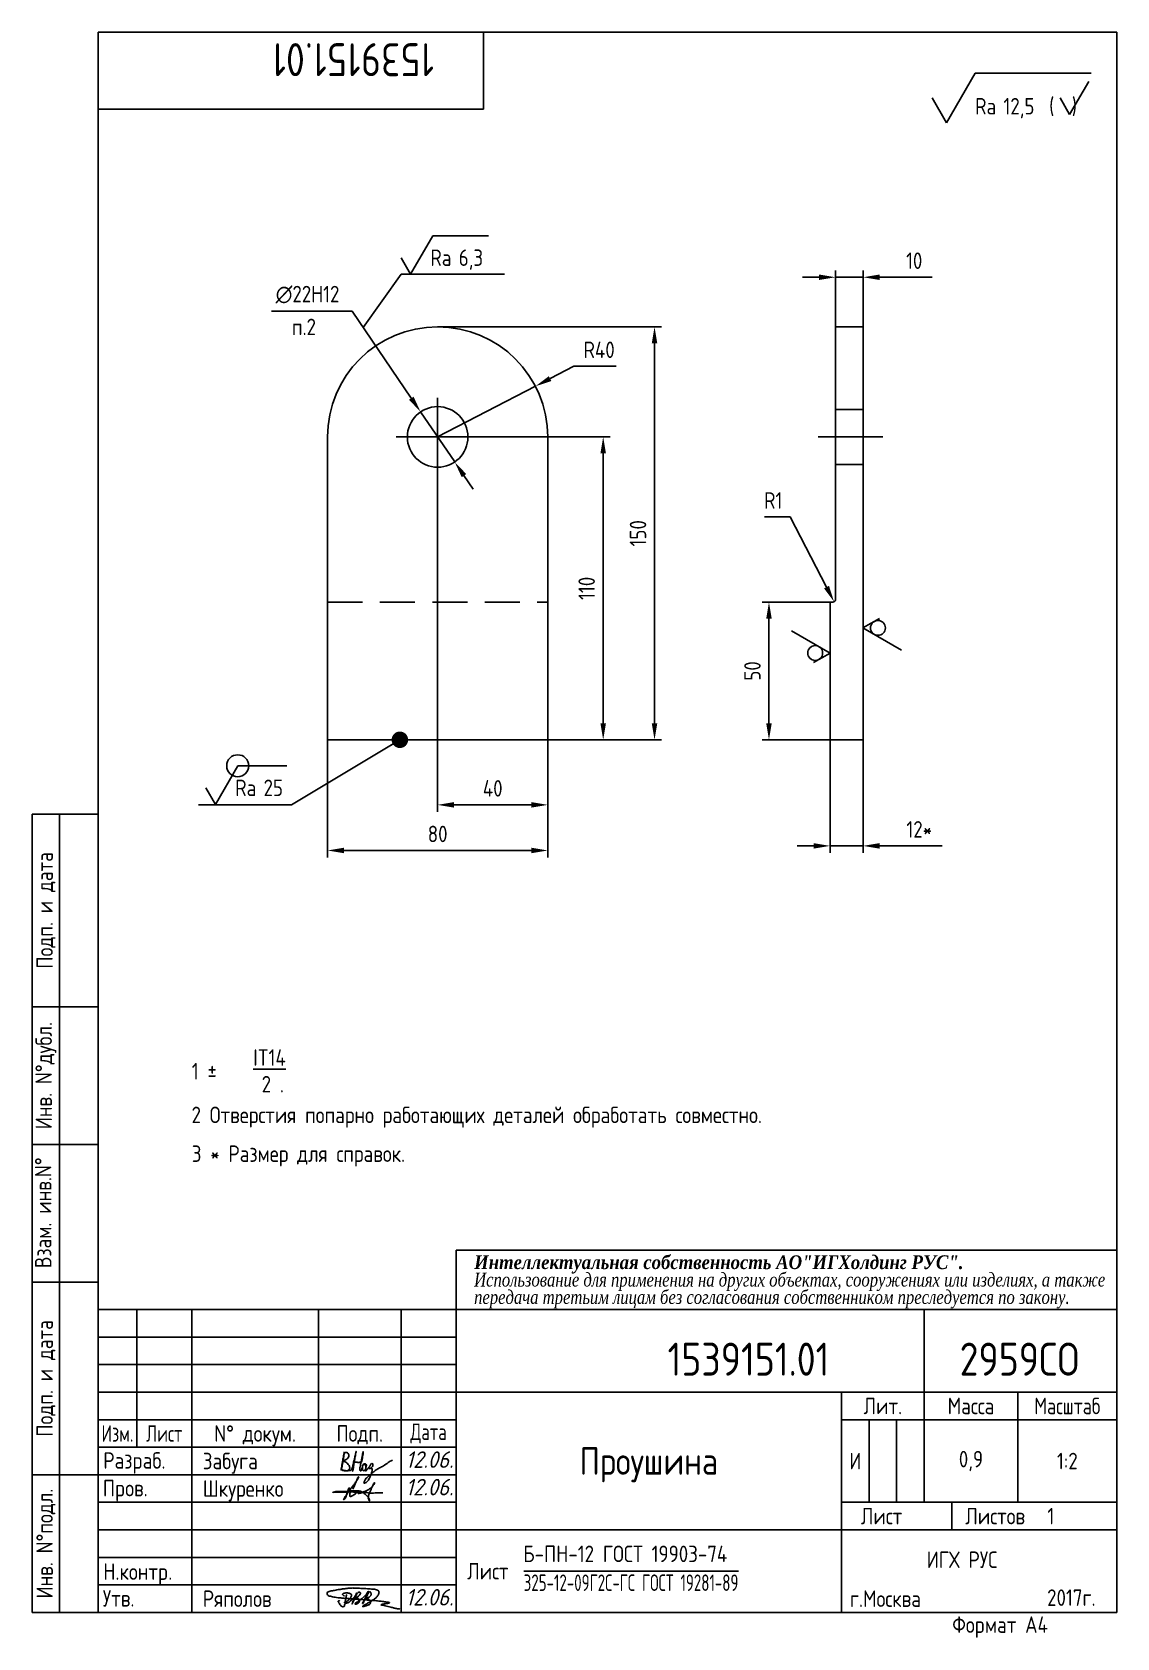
# Paper-space layout 'A4_protect' of a CAD drawing. Header units: millimetres. Extents: x 8 to 205, y 0 to 292.
# The model-space entities are those that its viewports show. They can reach past a viewport. Long polylines and large blocks are cut down to what shows.
import ezdxf
from ezdxf.enums import TextEntityAlignment as Align

# ---------------------------------------------------------------- set-up
doc = ezdxf.new("R2010")
doc.units = ezdxf.units.MM
doc.header["$LTSCALE"] = 0.5
doc.linetypes.add('CENTER', pattern=[50.8, 31.75, -6.35, 6.35, -6.35])
doc.linetypes.add('HIDDEN', pattern=[9.525, 6.35, -3.175])
for name, color, linetype in [('Bord', 1, 'Continuous'), ('Cen', 5, 'CENTER'), ('Cont', 6, 'Continuous'), ('Dim', 7, 'Continuous'), ('Hide', 2, 'HIDDEN'), ('Text', 3, 'Continuous'), ('Textb', 6, 'Continuous'), ('Vporti', 7, 'Continuous')]:
    doc.layers.add(name, color=color, linetype=linetype)
doc.layers.get('Vporti').off()
doc.styles.add('eskduhp', font='eskduhp.shx', dxfattribs={"oblique": 15})
doc.styles.add('Style1', font='romans.shx', dxfattribs={"width": 0.8})
doc.styles.add('Text1', font='', dxfattribs={"width": 0.8})
doc.styles.add('Text2', font='', dxfattribs={"width": 0.9})
doc.styles.get('Text1').set_extended_font_data('Times New Roman Cyr', italic=True, bold=True)
doc.styles.get('Text2').set_extended_font_data('Times New Roman Cyr', italic=True)
doc.dimstyles.new('Anqular_16', dxfattribs={"dimscale": 16, "dimtxt": 3, "dimasz": 3, "dimexe": 1.25, "dimexo": 0, "dimgap": 1.5, "dimtad": 2, "dimtoh": 1, "dimtxsty": 'Style1', "dimcen": 2.5, "dimclrt": 3, "dimadec": 0, "dimazin": 0, "dimtfac": 1, "dimtmove": 1, "dimatfit": 3, "dimfxl": 1, "dimarcsym": 0})
doc.dimstyles.new('Lin', dxfattribs={"dimtxt": 3, "dimasz": 3, "dimexe": 1.25, "dimexo": 0, "dimgap": 1, "dimtad": 1, "dimtoh": 1, "dimtxsty": 'Style1', "dimcen": 2.5, "dimclrt": 3, "dimadec": 0, "dimazin": 0, "dimtfac": 1, "dimtmove": 0, "dimatfit": 3, "dimldrblk": 'NONE', "dimfxl": 1, "dimarcsym": 0})
doc.dimstyles.new('Lin2', dxfattribs={"dimscale": 2, "dimtxt": 3, "dimasz": 3, "dimexe": 1.25, "dimexo": 0, "dimgap": 1.5, "dimtad": 1, "dimtxsty": 'Style1', "dimcen": 2.5, "dimclrt": 3, "dimadec": 0, "dimazin": 0, "dimtfac": 1, "dimtmove": 0, "dimatfit": 3, "dimldrblk": 'DOT', "dimfxl": 1, "dimarcsym": 0})
doc.dimstyles.new('Rad2_5', dxfattribs={"dimscale": 2.5, "dimtxt": 3, "dimasz": 3, "dimexe": 1.25, "dimexo": 0, "dimgap": 1.5, "dimtad": 1, "dimtoh": 1, "dimtxsty": 'Style1', "dimcen": 2.5, "dimclrt": 3, "dimadec": 0, "dimazin": 0, "dimtfac": 1, "dimtmove": 0, "dimatfit": 3, "dimfxl": 1, "dimarcsym": 0})

# ---------------------------------------------------------------- blocks, each defined once
blk = doc.blocks.new('A4')
at = {"layer": 'Bord'}
for p, q in [((20, 55), (85, 55)), ((20, 50), (85, 50)), ((20, 45), (85, 45)), ((160, 40), (160, 25)), ((165, 40), (165, 25)), ((20, 30), (85, 30)), ((20, 25), (85, 25)), ((20, 20), (85, 20)), ((20, 15), (85, 15)), ((20, 10), (85, 10))]:
    blk.add_line(p, q, dxfattribs=at)
at = {"layer": 'Cont'}
for p, q in [((205, 292), (20, 292)), ((20, 292), (20, 5)), ((90, 278), (90, 292)), ((205, 292), (205, 5)), ((20, 278), (90, 278)), ((8, 5), (8, 150)), ((8, 150), (20, 150)), ((13, 5), (13, 150)), ((8, 115), (20, 115)), ((20, 90), (8, 90)), ((20, 65), (8, 65)), ((205, 60), (20, 60)), ((20, 60), (205, 60)), ((27, 60), (27, 35)), ((37, 60), (37, 5)), ((60, 5), (60, 60)), ((75, 60), (75, 5)), ((85, 5), (85, 60)), ((170, 60), (170, 25)), ((85, 45), (205, 45)), ((155, 5), (155, 45)), ((187, 25), (187, 45)), ((20, 40), (85, 40)), ((205, 40), (155, 40)), ((85, 35), (20, 35)), ((20, 30), (8, 30)), ((155, 25), (205, 25)), ((175, 25), (175, 20)), ((205, 20), (85, 20)), ((20, 5), (8, 5)), ((205, 5), (20, 5))]:
    blk.add_line(p, q, dxfattribs=at)
at = {"layer": 'Text', "style": 'Style1', "width": 0.8}
for s, p in [('Подп. и дата', (10.5, 132.5)), ('Инв. N%%dдубл.', (10.5, 102.5)), ('Взам. инв.N%%d ', (10, 78.38)), ('Подп. и дата', (10.5, 47.5)), ('Инв. N%%dподл.', (10.5, 17.5))]:
    blk.add_text(s, height=3, rotation=90, dxfattribs=at).set_placement(p, align=Align.MIDDLE)
at = {"layer": 'Text', "style": 'Style1'}
for s, width, p in [('Лит.', 0.8, (162.5, 42.5)), ('Масса', 0.8, (178.5, 42.5)), ('Масштаб', 0.75, (196, 42.5)), ('Изм.', 0.7, (23.5, 37.5)), ('Лист', 0.7, (32, 37.5)), ('N%%d докум.', 0.8, (48.5, 37.5)), ('Подп.', 0.8, (67.5, 37.5)), ('Лист', 0.8, (162.27, 22.5)), ('Листов', 0.8, (182.9, 22.5))]:
    blk.add_text(s, height=3, dxfattribs=dict(at, width=width)).set_placement(p, align=Align.MIDDLE_CENTER)
at = {"layer": 'Text', "style": 'Style1', "width": 0.7}
blk.add_text('Дата', height=3, dxfattribs=at).set_placement((80, 37.5), align=Align.MIDDLE)
at = {"layer": 'Text', "style": 'Style1', "width": 0.8}
for s, p in [('Разpаб.', (20.92, 31.1)), ('Пpов.', (20.84, 26.08)), ('Н.контp.', (20.92, 10.92)), ('Утв.', (20.84, 6.06)), ('Фоpмат А4', (175.11, 1.29))]:
    blk.add_text(s, height=3, dxfattribs=at).set_placement(p)
for tag, p in [('И', (157.49, 32.5)), ('700', (178.5, 32.5)), ('1:20', (196, 32.5))]:
    blk.add_attdef(tag, text='', height=3, dxfattribs=at).set_placement(p, align=Align.MIDDLE)
blk.add_attdef('Сборочный_чертеж', text='', height=3, dxfattribs=at).set_placement((120, 21.3), align=Align.CENTER)
for tag, p in [('1', (171.12, 22.5)), ('2', (193, 22.5))]:
    blk.add_attdef(tag, text='', height=3, dxfattribs=at).set_placement(p, align=Align.MIDDLE_CENTER)
blk.add_attdef('ГОСТ_СОРТАМЕНТА', (98.19, 14), '', height=3, dxfattribs=at)
blk.add_attdef('ЛИСТ', text='', height=3, dxfattribs=at).set_placement((85.99, 12.5), align=Align.MIDDLE_LEFT)
at = {"layer": 'Text', "style": 'Style1', "width": 0.7}
blk.add_attdef('%%OГОСТ_ТЕХ._ТРЕБОВАНИЙ', text='', height=3, dxfattribs=at).set_placement((98.19, 8), align=Align.BOTTOM_LEFT)
at = {"layer": 'Textb', "style": 'Style1', "width": 0.8}
blk.add_attdef('1234567', (81, 290), '', height=6, rotation=180, dxfattribs=at)
blk.add_attdef('1234567', (123.4, 48), '', height=6, dxfattribs=at)
for tag, height, p in [('123ХЯ', 6, (183.62, 48)), ('НАИМЕНОВАНИЕ', 5, (120, 30))]:
    blk.add_attdef(tag, text='', height=height, dxfattribs=at).set_placement(p, align=Align.CENTER)
blk = doc.blocks.new('A$C314368CF')
at = {"layer": 'Text'}
for q in [(7.18, 6), (1.98, 3)]:
    blk.add_line((3.72, 0), q, dxfattribs=at)
at = {"layer": 'Text', "style": 'Style1', "width": 0.8}
blk.add_text('(  )', height=3, dxfattribs=at).set_placement((0, 0))
blk = doc.blocks.new('sherISO_18')
at = {"layer": 'Cont'}
for p, q in [((-30.94, -16.46), (-25.74, -7.46)), ((-25.74, -7.46), (-4.67, -7.46)), ((-30.94, -16.46), (-33.54, -11.96))]:
    blk.add_line(p, q, dxfattribs=at)
blk.add_blockref('A$C314368CF', (-12.3, -14.96))
at = {"layer": 'Textb', "style": 'Style1', "width": 0.8}
blk.add_text('Ra', height=3, dxfattribs=at).set_placement((-25.74, -14.96))
blk.add_attdef('12,5', (-20.6, -14.96), '', height=3, dxfattribs=at)
blk = doc.blocks.new('*D10')
at = {"layer": 'Defpoints', "color": 0, "transparency": 16777216}
for p in [(-108.08, 105.29), (-96.08, 105.29), (-96.08, 66.75)]:
    blk.add_point(p, dxfattribs=at)
at = {"layer": 'Dim', "color": 0, "lineweight": -2, "transparency": 16777216}
for p, q in [((-108.08, 105.29), (-108.08, 64.25)), ((-96.08, 105.29), (-96.08, 64.25)), ((-114.08, 66.75), (-120.08, 66.75)), ((-108.08, 66.75), (-96.08, 66.75)), ((-90.08, 66.75), (-67.33, 66.75))]:
    blk.add_line(p, q, dxfattribs=at)
at = {"layer": 'Dim', "color": 0, "transparency": 16777216}
for points in [[(-114.08, 67.75), (-114.08, 65.75), (-108.08, 66.75)], [(-90.08, 67.75), (-90.08, 65.75), (-96.08, 66.75)]]:
    blk.add_solid(points, dxfattribs=at)
at = {"layer": 'Dim', "color": 3, "transparency": 16777216, "insert": (-75.71, 72.75), "char_height": 6, "attachment_point": 5, "style": 'Style1'}
blk.add_mtext('12*', dxfattribs=at)
blk = doc.blocks.new('_Dot')
at = {"color": 0, "linetype": 'ByBlock', "lineweight": -2}
blk.add_line((-0.5, 0), (-1, 0), dxfattribs=at)
at = {"color": 0, "linetype": 'ByBlock', "const_width": 0.5}
blk.add_lwpolyline([(-0.25, 0, 1), (0.25, 0, 1)], format="xyb", close=True, dxfattribs=at)
blk = doc.blocks.new('*D11')
at = {"layer": 'Defpoints', "color": 0, "transparency": 16777216}
for p in [(-96.08, 273.29), (-106.08, 255.29), (-96.08, 255.29)]:
    blk.add_point(p, dxfattribs=at)
at = {"layer": 'Dim', "color": 0, "lineweight": -2, "transparency": 16777216}
for p, q in [((-106.08, 255.29), (-106.08, 275.79)), ((-96.08, 255.29), (-96.08, 275.79)), ((-112.08, 273.29), (-118.08, 273.29)), ((-106.08, 273.29), (-96.08, 273.29)), ((-90.08, 273.29), (-70.99, 273.29))]:
    blk.add_line(p, q, dxfattribs=at)
at = {"layer": 'Dim', "color": 0, "transparency": 16777216}
for points in [[(-112.08, 274.29), (-112.08, 272.29), (-106.08, 273.29)], [(-90.08, 274.29), (-90.08, 272.29), (-96.08, 273.29)]]:
    blk.add_solid(points, dxfattribs=at)
at = {"layer": 'Dim', "color": 3, "transparency": 16777216, "insert": (-77.53, 279.29), "char_height": 6, "attachment_point": 5, "style": 'Style1'}
blk.add_mtext('10', dxfattribs=at)
blk = doc.blocks.new('*D9')
at = {"layer": 'Defpoints', "color": 0, "transparency": 16777216}
for p in [(-108.08, 155.29), (-130.28, 105.29), (-108.08, 105.29)]:
    blk.add_point(p, dxfattribs=at)
at = {"layer": 'Dim', "color": 0, "lineweight": -2, "transparency": 16777216}
for p, q in [((-108.08, 155.29), (-132.78, 155.29)), ((-130.28, 149.29), (-130.28, 111.29)), ((-108.08, 105.29), (-132.78, 105.29))]:
    blk.add_line(p, q, dxfattribs=at)
at = {"layer": 'Dim', "color": 0, "transparency": 16777216}
for points in [[(-131.28, 149.29), (-129.28, 149.29), (-130.28, 155.29)], [(-131.28, 111.29), (-129.28, 111.29), (-130.28, 105.29)]]:
    blk.add_solid(points, dxfattribs=at)
at = {"layer": 'Dim', "color": 3, "transparency": 16777216, "insert": (-136.28, 130.29), "char_height": 6, "attachment_point": 5, "rotation": 90, "style": 'Style1'}
blk.add_mtext('50', dxfattribs=at)
blk = doc.blocks.new('*D12')
at = {"layer": 'Defpoints', "color": 0, "transparency": 16777216}
for p in [(-256.81, 224.38), (-244.43, 206.19)]:
    blk.add_point(p, dxfattribs=at)
at = {"layer": 'Dim', "color": 0, "lineweight": -2, "transparency": 16777216}
for p, q in [((-311.01, 260.98), (-281.72, 260.98)), ((-281.72, 260.98), (-260.18, 229.34)), ((-244.43, 206.19), (-256.81, 224.38)), ((-241.05, 201.23), (-237.67, 196.27))]:
    blk.add_line(p, q, dxfattribs=at)
at = {"layer": 'Dim', "color": 0, "transparency": 16777216}
for points in [[(-259.36, 229.9), (-261.01, 228.78), (-256.81, 224.38)], [(-240.22, 201.8), (-241.88, 200.67), (-244.43, 206.19)]]:
    blk.add_solid(points, dxfattribs=at)
at = {"layer": 'Dim', "color": 3, "transparency": 16777216, "insert": (-297.87, 266.98), "char_height": 6, "attachment_point": 5, "style": 'Style1'}
blk.add_mtext('∅22H12', dxfattribs=at)
blk = doc.blocks.new('*D13')
at = {"layer": 'Defpoints', "color": 0, "transparency": 16777216}
for p in [(-290.62, 105.29), (-210.62, 105.29), (-210.62, 65.08)]:
    blk.add_point(p, dxfattribs=at)
at = {"layer": 'Dim', "color": 0, "lineweight": -2, "transparency": 16777216}
for p, q in [((-290.62, 105.29), (-290.62, 62.58)), ((-210.62, 105.29), (-210.62, 62.58)), ((-284.62, 65.08), (-216.62, 65.08))]:
    blk.add_line(p, q, dxfattribs=at)
at = {"layer": 'Dim', "color": 0, "transparency": 16777216}
for points in [[(-284.62, 66.08), (-284.62, 64.08), (-290.62, 65.08)], [(-216.62, 66.08), (-216.62, 64.08), (-210.62, 65.08)]]:
    blk.add_solid(points, dxfattribs=at)
at = {"layer": 'Dim', "color": 3, "transparency": 16777216, "insert": (-250.62, 71.08), "char_height": 6, "attachment_point": 5, "style": 'Style1'}
blk.add_mtext('80', dxfattribs=at)
blk = doc.blocks.new('*D14')
at = {"layer": 'Defpoints', "color": 0, "transparency": 16777216}
for p in [(-250.62, 204.29), (-210.62, 105.29), (-210.62, 81.65)]:
    blk.add_point(p, dxfattribs=at)
at = {"layer": 'Dim', "color": 0, "lineweight": -2, "transparency": 16777216}
for p, q in [((-250.62, 204.29), (-250.62, 79.15)), ((-210.62, 105.29), (-210.62, 79.15)), ((-244.62, 81.65), (-216.62, 81.65))]:
    blk.add_line(p, q, dxfattribs=at)
at = {"layer": 'Dim', "color": 0, "transparency": 16777216}
for points in [[(-244.62, 82.65), (-244.62, 80.65), (-250.62, 81.65)], [(-216.62, 82.65), (-216.62, 80.65), (-210.62, 81.65)]]:
    blk.add_solid(points, dxfattribs=at)
at = {"layer": 'Dim', "color": 3, "transparency": 16777216, "insert": (-230.62, 87.65), "char_height": 6, "attachment_point": 5, "style": 'Style1'}
blk.add_mtext('40', dxfattribs=at)
blk = doc.blocks.new('*D15')
at = {"layer": 'Defpoints', "color": 0, "transparency": 16777216}
for p in [(-235.52, 215.29), (-210.62, 105.29), (-190.49, 105.29)]:
    blk.add_point(p, dxfattribs=at)
at = {"layer": 'Dim', "color": 0, "lineweight": -2, "transparency": 16777216}
for p, q in [((-235.52, 215.29), (-187.99, 215.29)), ((-190.49, 209.29), (-190.49, 111.29)), ((-210.62, 105.29), (-187.99, 105.29))]:
    blk.add_line(p, q, dxfattribs=at)
at = {"layer": 'Dim', "color": 0, "transparency": 16777216}
for points in [[(-191.49, 209.29), (-189.49, 209.29), (-190.49, 215.29)], [(-191.49, 111.29), (-189.49, 111.29), (-190.49, 105.29)]]:
    blk.add_solid(points, dxfattribs=at)
at = {"layer": 'Dim', "color": 3, "transparency": 16777216, "insert": (-196.49, 160.29), "char_height": 6, "attachment_point": 5, "rotation": 90, "style": 'Style1'}
blk.add_mtext('110', dxfattribs=at)
blk = doc.blocks.new('*D16')
at = {"layer": 'Defpoints', "color": 0, "transparency": 16777216}
for p in [(-250.62, 255.29), (-171.84, 255.29), (-250.62, 105.29)]:
    blk.add_point(p, dxfattribs=at)
at = {"layer": 'Dim', "color": 0, "lineweight": -2, "transparency": 16777216}
for p, q in [((-250.62, 255.29), (-169.34, 255.29)), ((-171.84, 111.29), (-171.84, 249.29)), ((-250.62, 105.29), (-169.34, 105.29))]:
    blk.add_line(p, q, dxfattribs=at)
at = {"layer": 'Dim', "color": 0, "transparency": 16777216}
for points in [[(-172.84, 249.29), (-170.84, 249.29), (-171.84, 255.29)], [(-172.84, 111.29), (-170.84, 111.29), (-171.84, 105.29)]]:
    blk.add_solid(points, dxfattribs=at)
at = {"layer": 'Dim', "color": 3, "transparency": 16777216, "insert": (-177.84, 180.29), "char_height": 6, "attachment_point": 5, "rotation": 90, "style": 'Style1'}
blk.add_mtext('150', dxfattribs=at)
blk = doc.blocks.new('*D17')
at = {"layer": 'Defpoints', "color": 0, "transparency": 16777216}
for p in [(-215.1, 233.69), (-250.62, 215.29)]:
    blk.add_point(p, dxfattribs=at)
at = {"layer": 'Dim', "color": 0, "lineweight": -2, "transparency": 16777216}
for p, q in [((-201.13, 240.93), (-209.78, 236.45)), ((-185.79, 240.93), (-201.13, 240.93)), ((-250.62, 215.29), (-215.1, 233.69))]:
    blk.add_line(p, q, dxfattribs=at)
at = {"layer": 'Dim', "color": 0, "transparency": 16777216}
blk.add_solid([(-210.24, 237.34), (-209.32, 235.57), (-215.1, 233.69)], dxfattribs=at)
at = {"layer": 'Dim', "color": 3, "transparency": 16777216, "insert": (-191.96, 246.93), "char_height": 6, "attachment_point": 5, "style": 'Style1'}
blk.add_mtext('R40', dxfattribs=at)
blk = doc.blocks.new('sherISO_03')
at = {"layer": 'Text'}
blk.add_line((4.04, 7), (14.12, 7), dxfattribs=at)
blk.add_lwpolyline([(-1.73, 3), (0, 0), (4.04, 7)], dxfattribs=at)
at = {"layer": 'Text', "style": 'Style1', "width": 0.8}
blk.add_text('Ra', height=3, dxfattribs=at).set_placement((3.58, 1.5))
blk.add_attdef('6,3', (8.73, 1.5), '', height=3, dxfattribs=at)
blk = doc.blocks.new('sherISO_09')
at = {"layer": 'Text'}
for q in [(4.04, 7), (-1.73, 3)]:
    blk.add_line((0, 0), q, dxfattribs=at)
blk.add_circle((0, 2.71), 1.35, dxfattribs=at)
blk = doc.blocks.new('*D20')
at = {"layer": 'Defpoints', "color": 0, "transparency": 16777216}
for p in [(-107.08, 156.29), (-106.62, 155.4)]:
    blk.add_point(p, dxfattribs=at)
at = {"layer": 'Dim', "color": 0, "lineweight": -2, "transparency": 16777216}
for p, q in [((-131.93, 186.22), (-122.53, 186.22)), ((-122.53, 186.22), (-109.37, 160.73))]:
    blk.add_line(p, q, dxfattribs=at)
at = {"layer": 'Dim', "color": 0, "transparency": 16777216}
blk.add_solid([(-108.48, 161.19), (-110.26, 160.27), (-106.62, 155.4)], dxfattribs=at)
at = {"layer": 'Dim', "color": 3, "transparency": 16777216, "insert": (-128.73, 192.22), "char_height": 6, "attachment_point": 5, "style": 'Style1'}
blk.add_mtext('R1', dxfattribs=at)
blk = doc.blocks.new('A$C6CF913E7')
at = {"layer": 'Text'}
blk.add_circle((0, 0), 2, dxfattribs=at)
blk = doc.blocks.new('sherISO_07')
at = {"layer": 'Text'}
blk.add_line((4.04, 7), (12.93, 7), dxfattribs=at)
blk.add_lwpolyline([(-1.73, 3), (0, 0), (4.04, 7)], dxfattribs=at)
blk.add_blockref('A$C6CF913E7', (4.04, 7))
at = {"layer": 'Text', "style": 'Style1', "width": 0.8}
blk.add_text('Ra', height=3, dxfattribs=at).set_placement((3.58, 1.5))
blk.add_attdef('25', (8.73, 1.5), '', height=3, dxfattribs=at)

msp = doc.modelspace()

# ---------------------------------------------------------------- linework, layer by layer
at = {"layer": 'Cen'}
for p, q in [((-250.618, 229.475), (-250.618, 197.07)), ((-265.72, 215.286), (-235.516, 215.286)), ((-88.963, 215.286), (-112.467, 215.286))]:
    msp.add_line(p, q, dxfattribs=at)
at = {"layer": 'Cont'}
for p, q in [((-106.077, 255.286), (-106.077, 156.286)), ((-96.077, 255.286), (-106.077, 255.286)), ((-96.077, 105.286), (-96.077, 255.286)), ((-290.618, 105.286), (-290.618, 215.286)), ((-210.618, 215.286), (-210.618, 105.286)), ((-107.077, 155.286), (-108.077, 155.286)), ((-108.077, 155.286), (-108.077, 105.286)), ((-210.618, 105.286), (-290.618, 105.286)), ((-108.077, 105.286), (-96.077, 105.286))]:
    msp.add_line(p, q, dxfattribs=at)
msp.add_circle((-250.618, 215.286), 11, dxfattribs=at)
for centre, radius, start, end in [((-250.618, 215.286), 40, 0, 180), ((-107.077, 156.286), 1, 270, 0)]:
    msp.add_arc(centre, radius, start, end, dxfattribs=at)
at = {"layer": 'Hide'}
for p, q in [((-96.077, 225.286), (-106.077, 225.286)), ((-96.077, 205.286), (-106.077, 205.286)), ((-290.618, 155.286), (-210.618, 155.286))]:
    msp.add_line(p, q, dxfattribs=at)

# ---------------------------------------------------------------- block references
at = {"xscale": 2, "yscale": 2, "zscale": 2}
for name, p, values in [('sherISO_03', (-260.421, 274.386), {'6,3': '6,3'}), ('sherISO_07', (-331.302, 81.838), {'25': '25'})]:
    msp.add_blockref(name, p, dxfattribs=at).add_auto_attribs(values)
for p, rotation in [((-96.131, 145.925), 270), ((-108.077, 136.797), 90)]:
    msp.add_blockref('sherISO_09', p, dxfattribs=dict(at, rotation=rotation))

# ---------------------------------------------------------------- texts
at = {"color": 3, "style": 'Style1', "width": 0.8}
msp.add_text('п.2', height=6, dxfattribs=at).set_placement((-303.567, 252.253))

# ---------------------------------------------------------------- dimensions: what is measured, and where the dimension line sits
at = {"layer": 'Dim'}
for base, p1, p2, picture, middle in [((-96.077, 273.292), (-106.077, 255.286), (-96.077, 255.286), '*D11', (-77.534, 279.292)), ((-210.618, 81.653), (-250.618, 204.286), (-210.618, 105.286), '*D14', (-230.618, 87.653)), ((-210.618, 65.084), (-290.618, 105.286), (-210.618, 105.286), '*D13', (-250.618, 71.084))]:
    dim = msp.add_linear_dim(base=base, p1=p1, p2=p2, dimstyle='Lin2', dxfattribs=at)
    dim.commit()
    dim.dimension.update_dxf_attribs({"geometry": picture, "text_midpoint": middle})
dim = msp.add_diameter_dim_2p(p1=(-244.428, 206.193), p2=(-256.808, 224.379), text='<>H12', dimstyle='Anqular_16', override={"dimscale": 2}, dxfattribs=at)
dim.commit()
dim.dimension.update_dxf_attribs({"geometry": '*D12', "text_midpoint": (-281.724, 260.98), "dimtype": 163})
for base, p1, p2, picture, middle in [((-171.842, 255.286), (-250.618, 105.286), (-250.618, 255.286), '*D16', (-177.842, 180.286)), ((-190.492, 105.286), (-235.516, 215.286), (-210.618, 105.286), '*D15', (-196.492, 160.286)), ((-130.279, 105.286), (-108.077, 155.286), (-108.077, 105.286), '*D9', (-136.279, 130.286))]:
    dim = msp.add_linear_dim(base=base, p1=p1, p2=p2, angle=90, dimstyle='Lin2', dxfattribs=at)
    dim.commit()
    dim.dimension.update_dxf_attribs({"geometry": picture, "text_midpoint": middle})
for center, mpoint, picture, middle in [((-250.618, 215.286), (-215.104, 233.692), '*D17', (-191.963, 240.933)), ((-107.077, 156.286), (-106.618, 155.397), '*D20', (-128.726, 186.219))]:
    dim = msp.add_radius_dim(center=center, mpoint=mpoint, dimstyle='Rad2_5', override={"dimscale": 2}, dxfattribs=at)
    dim.commit()
    dim.dimension.update_dxf_attribs({"geometry": picture, "text_midpoint": middle, "dimtype": 164})
dim = msp.add_linear_dim(base=(-96.077, 66.753), p1=(-108.077, 105.286), p2=(-96.077, 105.286), text='<>*', dimstyle='Lin2', dxfattribs=at)
dim.commit()
dim.dimension.update_dxf_attribs({"geometry": '*D10', "text_midpoint": (-75.706, 72.753)})

# ---------------------------------------------------------------- leaders
at = {"annotation_type": 0, "has_hookline": 1, "hookline_direction": 1}
msp.add_leader([(-264.331, 105.286), (-303.646, 81.685), (-337.538, 81.685)], dimstyle='Lin2', override={"dimgap": 1.5, "dimtad": 0}, dxfattribs=at)
at = {"layer": 'Dim'}
msp.add_leader([(-277.686, 255.048), (-263.863, 274.386), (-226.342, 274.386)], dimstyle='Lin', override={"dimscale": 2}, dxfattribs=at)

psp = doc.layouts.new('A4_protect')

# ---------------------------------------------------------------- linework, layer by layer
at = {"layer": 'Cont'}
for p, q in [((205, 292), (205, 5)), ((85, 60), (85, 70.81)), ((205, 70.81), (85, 70.81))]:
    psp.add_line(p, q, dxfattribs=at)
at = {"layer": 'Text', "color": 2}
for points, knots in [([(64.72, 34.15), (64.68, 33.92), (64.6, 33.49), (64.54, 32.89), (64.45, 32.34), (64.31, 31.79), (64.26, 31.35), (64.04, 30.52), (64.24, 31.69), (64.34, 32.24), (64.48, 32.92), (64.56, 33.48), (64.66, 33.95), (65.01, 34.08), (65.24, 34.02), (65.44, 33.87), (65.54, 33.64), (65.53, 33.32), (65.35, 33.03), (65.04, 32.77), (64.84, 32.62), (64.36, 32.47), (64.61, 32.47), (64.76, 32.41), (65.01, 32.27), (65.28, 32.02), (65.6, 31.71), (65.75, 31.29), (65.57, 30.82), (65, 30.68), (64.59, 30.72), (63.96, 31.03), (64.74, 30.75), (65.09, 30.74), (65.49, 30.74), (65.79, 30.78), (65.99, 30.95), (66.19, 31.32), (66.26, 31.78), (66.39, 32.26), (66.53, 32.71), (66.61, 33.18), (66.73, 33.66), (66.91, 34.67), (66.69, 33.43), (66.56, 32.74), (66.44, 31.97), (66.29, 31.4), (66.24, 31.11), (66.21, 30.91), (66.18, 30.44), (66.36, 31.32), (66.42, 31.67), (66.46, 32.01), (66.46, 32.37), (66.78, 32.27), (67.02, 32.27), (67.29, 32.25), (67.51, 32.27), (67.86, 32.25), (67.92, 32.79), (68.04, 33.3), (68.08, 33.65), (68.16, 34.36), (68.01, 33.87), (67.99, 33.51), (67.89, 32.98), (67.77, 32.46), (67.68, 31.97), (67.56, 31.5), (67.51, 31.18), (67.5, 30.94), (67.53, 30.78), (67.71, 30.65), (67.9, 30.96), (67.99, 31.58), (67.99, 31.21), (67.99, 31.06), (68.02, 30.91), (68.11, 30.75), (68.29, 30.73), (68.47, 30.8), (68.56, 31), (68.62, 31.22), (68.61, 31.47), (68.59, 31.71), (68.37, 32.12), (67.98, 31.75), (67.99, 31.21), (68.01, 31.77), (68.27, 32.01), (68.8, 31.94), (68.65, 31.35), (68.56, 31.11), (68.56, 30.64), (68.75, 30.88), (68.88, 31.02), (69.07, 31.2), (69.18, 31.36), (69.27, 31.53), (69.39, 31.71), (69.47, 31.98), (69.84, 32.12), (69.92, 31.84), (69.89, 31.64), (69.75, 31.42), (69.58, 31.28), (69.1, 30.96), (69.65, 31.35), (69.8, 30.9), (69.71, 30.57), (69.6, 30.13), (69.4, 29.64), (69.14, 29.11), (68.82, 28.7), (68.11, 28.3), (68.4, 29.03), (68.62, 29.33), (69.03, 29.69), (69.44, 30.05), (69.95, 30.51), (70.47, 30.87), (71.09, 31.28), (71.88, 31.65), (72.61, 32.2), (73.17, 32.52), (73.42, 32.67)], [0, 0, 0, 0, 0.704246, 1.310147, 1.799764, 2.401133, 2.935532, 3.363991, 4.096503, 4.784537, 5.575952, 6.013819, 6.575352, 6.799784, 7.061815, 7.267222, 7.520135, 7.804233, 8.164277, 8.533753, 8.935575, 9.204737, 9.340357, 9.449579, 9.75346, 10.152326, 10.566296, 11.07627, 11.37984, 11.969911, 12.578922, 12.873825, 13.389389, 13.876864, 14.249143, 14.521941, 14.758727, 15.023725, 15.743866, 16.141888, 16.523389, 17.160049, 17.52203, 18.181556, 18.961236, 19.606369, 20.741936, 21.138471, 21.382851, 21.616803, 21.818529, 22.407338, 22.899023, 23.212483, 23.484649, 23.709447, 24.000519, 24.26074, 24.504992, 24.670079, 25.21387, 25.726524, 26.252986, 26.658386, 26.836677, 27.361834, 27.965697, 28.356001, 28.999129, 29.454957, 29.792458, 29.986939, 30.164853, 30.249506, 30.58203, 31.039195, 31.214983, 31.387993, 31.535916, 31.673558, 31.902314, 32.00356, 32.248589, 32.50955, 32.698251, 32.97257, 33.269722, 33.814812, 34.041054, 34.353913, 34.769616, 35.13238, 35.549334, 36.137368, 36.30948, 36.477469, 36.744389, 37.016734, 37.234315, 37.330506, 37.591569, 37.852644, 38.200429, 38.325203, 38.614461, 38.799029, 39.071413, 39.406271, 39.755675, 40.036013, 40.477723, 40.848223, 41.371651, 42.107293, 42.536445, 43.097528, 43.58638, 44.058076, 44.359962, 45.218829, 45.703811, 46.416853, 47.107262, 47.930622, 49.004558, 49.866842, 49.866842, 49.866842, 49.866842]), ([(66.27, 27.41), (66.33, 27.57), (66.45, 27.86), (66.62, 28.21), (66.79, 28.6), (66.97, 29), (67.03, 29.37), (67.41, 29.78), (67.15, 29.17), (66.98, 28.93), (66.67, 28.55), (66.44, 28.17), (66.13, 27.8), (65.87, 27.49), (65.62, 27.13), (65.34, 26.78), (65.13, 26.4), (64.89, 26.03), (64.68, 25.8), (64.48, 25.32), (64.91, 25.78), (65, 26.05), (65.13, 26.38), (65.24, 26.74), (65.37, 27.11), (65.61, 27.88), (65.76, 27.14), (65.74, 26.77), (65.71, 26.44), (65.66, 25.99), (66.04, 26.12), (66.28, 26.27), (66.51, 26.41), (66.75, 26.59), (67, 26.78), (67.16, 26.95), (67.4, 27.16), (67.26, 26.82), (67.16, 26.52), (67.72, 26.72), (68.06, 26.85), (68.56, 27.05), (69.04, 27.27), (69.53, 27.62), (69.91, 28.03), (70.14, 28.32), (70.23, 28.78), (69.7, 27.73), (69.57, 27.31), (69.25, 26.62), (69.11, 26.21), (69, 25.83), (69.09, 25.54), (69.36, 25.11), (69.18, 25.83), (68.89, 26.04), (68.55, 26.43), (68.16, 26.75), (67.64, 27.06), (66.93, 27.13), (66.02, 27.09), (64.94, 26.98), (63.86, 26.93), (63.23, 26.98), (62.35, 26.77), (63.05, 26.86), (63.46, 26.86), (64.09, 26.86), (64.72, 26.85), (65.34, 26.89), (65.95, 26.88), (66.66, 26.89), (67.33, 26.69), (67.99, 26.71), (68.65, 26.83), (69.53, 26.58), (70.37, 26.73), (71.12, 26.71), (71.48, 26.72), (71.68, 26.72)], [0, 0, 0, 0, 0.514592, 0.946593, 1.175375, 1.770874, 2.206668, 2.47067, 2.860875, 3.313465, 3.621694, 4.275286, 4.651146, 5.05266, 5.505374, 5.960787, 6.382047, 6.839101, 7.229852, 7.472422, 7.888014, 8.229719, 8.503222, 8.927439, 9.330906, 9.877143, 10.332813, 10.751992, 11.118329, 11.4303, 11.720298, 11.984625, 12.34335, 12.525686, 12.875971, 13.250099, 13.341267, 13.641861, 13.809901, 14.214909, 14.72298, 15.197181, 15.743716, 16.337236, 16.983584, 17.362049, 17.54791, 18.038749, 19.230688, 19.806391, 20.152685, 20.571949, 20.915971, 21.168841, 21.58113, 22.112216, 22.502033, 23.052058, 23.6492, 24.281327, 25.148684, 26.378352, 27.620019, 28.14026, 28.698851, 29.054914, 29.513452, 30.144852, 30.857986, 31.444454, 31.98052, 32.700452, 33.55307, 34.056844, 34.670718, 35.553077, 36.703554, 37.196062, 37.797992, 37.797992, 37.797992, 37.797992]), ([(64.74, 7.99), (64.69, 8), (64.61, 8.03), (64.51, 8.12), (64.42, 8.19), (64.36, 8.31), (64.44, 8.39), (64.56, 8.46), (64.73, 8.51), (64.93, 8.54), (65.17, 8.57), (65.39, 8.54), (65.62, 8.49), (65.82, 8.4), (66.02, 8.25), (66.03, 8.04), (65.95, 7.88), (65.85, 7.72), (65.74, 7.56), (65.6, 7.4), (65.47, 7.24), (65.32, 7.14), (65.2, 7.04), (65.06, 6.98), (64.92, 6.92), (64.81, 6.86), (64.73, 6.83), (64.69, 6.77), (64.76, 6.72), (64.84, 6.71), (64.97, 6.69), (65.12, 6.69), (65.29, 6.74), (65.49, 6.81), (65.67, 6.96), (65.83, 7.13), (66.01, 7.27), (66.16, 7.43), (66.31, 7.55), (66.41, 7.66), (66.5, 7.76), (66.64, 7.91), (66.76, 8.15), (66.86, 8.3), (66.92, 8.58), (66.8, 8.28), (66.77, 8.06), (66.61, 7.71), (66.52, 7.43), (66.43, 7.19), (66.32, 6.93), (66.24, 6.74), (66.03, 6.39), (66.19, 6.79), (66.28, 7.07), (66.45, 7.36), (66.58, 7.62), (66.65, 7.81), (66.76, 8.02), (66.89, 8.2), (66.97, 8.37), (67.09, 8.5), (67.22, 8.66), (67.42, 8.72), (67.59, 8.65), (67.65, 8.49), (67.6, 8.32), (67.47, 8.13), (67.27, 7.99), (67.12, 7.84), (66.97, 7.78), (66.88, 7.74), (66.69, 7.71), (66.92, 7.69), (67.05, 7.62), (67.22, 7.55), (67.32, 7.41), (67.42, 7.29), (67.46, 7.16), (67.46, 6.99), (67.37, 6.82), (67.2, 6.68), (66.98, 6.56), (66.8, 6.48), (66.59, 6.54), (66.7, 6.72), (66.85, 6.78), (67.02, 6.89), (67.18, 6.98), (67.31, 7.08), (67.43, 7.15), (67.52, 7.23), (67.62, 7.3), (67.72, 7.39), (67.85, 7.49), (68.03, 7.64), (68.22, 7.81), (68.4, 7.99), (68.55, 8.11), (68.69, 8.23), (68.77, 8.36), (68.89, 8.46), (68.99, 8.59), (69.05, 8.7), (69.06, 8.89), (68.91, 8.7), (68.85, 8.56), (68.75, 8.31), (68.67, 8.08), (68.57, 7.84), (68.5, 7.6), (68.4, 7.4), (68.3, 7.17), (68.24, 6.96), (68.17, 6.76), (68.13, 6.65), (67.96, 6.61), (68.19, 6.95), (68.32, 7.16), (68.5, 7.49), (68.62, 7.7), (68.75, 7.94), (68.91, 8.22), (69.04, 8.51), (69.18, 8.69), (69.36, 8.8), (69.52, 8.63), (69.57, 8.43), (69.56, 8.24), (69.51, 8.07), (69.4, 7.95), (69.26, 7.84), (69.1, 7.73), (68.94, 7.65), (68.78, 7.61), (68.68, 7.59), (68.46, 7.6), (68.64, 7.56), (68.72, 7.52), (68.84, 7.5), (68.96, 7.45), (69.09, 7.43), (69.19, 7.34), (69.27, 7.24), (69.35, 7.13), (69.4, 7.01), (69.44, 6.88), (69.45, 6.75), (69.43, 6.61), (69.32, 6.5), (69.17, 6.39), (68.97, 6.35), (68.76, 6.27), (68.54, 6.17), (68.28, 6.1), (68.14, 6.06), (67.99, 6.04), (68.09, 6.2), (68.18, 6.26), (68.39, 6.4), (68.63, 6.5), (68.9, 6.66), (69.12, 6.78), (69.27, 6.85), (69.41, 6.94), (69.56, 7.05), (69.78, 7.2), (70.05, 7.38), (70.31, 7.56), (70.54, 7.74), (70.67, 7.91), (70.8, 8.06), (70.87, 8.22), (70.94, 8.36), (70.99, 8.54), (71.02, 8.75), (70.78, 9.1), (70.24, 9.21), (69.66, 9.25), (69.14, 9.28), (68.63, 9.35), (68.14, 9.37), (67.67, 9.36), (67.24, 9.4), (66.85, 9.4), (66.53, 9.43), (66.22, 9.45), (65.88, 9.43), (65.54, 9.41), (65.18, 9.35), (64.79, 9.29), (64.43, 9.28), (64.1, 9.23), (63.75, 9.14), (63.35, 9.15), (62.95, 8.99), (62.53, 8.97), (62.15, 8.86), (61.82, 8.81), (61.6, 8.67), (61.54, 8.44), (61.59, 8.22), (61.83, 8), (62.16, 7.95), (62.57, 7.82), (63.05, 7.77), (63.5, 7.67), (63.92, 7.63), (64.29, 7.63), (64.68, 7.56), (65.25, 7.55), (65.82, 7.45), (66.48, 7.48), (67.1, 7.38), (67.7, 7.33), (68.3, 7.33), (68.89, 7.24), (69.56, 7.17), (70.21, 7.16), (70.73, 7.08), (71.18, 7.04), (71.6, 7.02), (71.98, 6.94), (72.3, 6.9), (72.58, 6.86), (72.75, 6.85), (72.99, 6.75), (72.75, 6.68), (72.58, 6.64), (72.28, 6.6), (71.94, 6.54), (71.67, 6.53), (71.22, 6.36), (71.79, 6.29), (72.11, 6.21), (72.65, 6.09), (73.18, 5.97), (73.74, 5.77), (74.21, 5.7), (74.55, 5.65), (74.68, 5.63), (74.75, 5.62)], [0, 0, 0, 0, 0.153866, 0.270441, 0.388867, 0.510533, 0.592156, 0.71333, 0.90842, 1.11344, 1.349254, 1.61246, 1.782219, 2.047249, 2.291879, 2.451528, 2.651081, 2.806158, 3.017979, 3.227348, 3.462381, 3.633009, 3.75766, 3.920516, 4.080796, 4.214529, 4.291786, 4.349969, 4.397594, 4.50822, 4.594826, 4.799244, 4.954392, 5.128468, 5.437537, 5.632649, 5.842485, 6.094987, 6.293219, 6.410959, 6.551192, 6.687808, 7.022147, 7.294342, 7.425356, 7.52079, 7.946481, 8.313051, 8.59833, 8.833695, 9.090496, 9.427695, 9.601191, 9.883219, 10.093306, 10.673943, 10.798776, 10.974628, 11.287247, 11.486184, 11.648652, 11.848902, 12.027194, 12.25348, 12.40059, 12.537783, 12.716293, 12.91523, 13.208551, 13.438489, 13.549668, 13.67779, 13.77127, 13.930001, 14.029091, 14.272112, 14.434836, 14.547084, 14.739051, 14.830983, 15.061241, 15.268922, 15.500489, 15.788979, 15.879568, 16.024283, 16.221854, 16.418714, 16.593102, 16.783247, 16.91018, 17.018213, 17.135263, 17.278205, 17.430482, 17.620087, 17.979626, 18.191789, 18.388716, 18.565718, 18.714854, 18.857929, 19.039974, 19.171375, 19.283034, 19.400085, 19.618058, 19.882245, 20.150781, 20.377854, 20.649532, 20.89723, 21.042543, 21.40016, 21.557817, 21.667145, 21.752781, 21.926256, 22.412297, 22.813145, 22.961412, 23.171289, 23.607257, 23.940428, 24.110007, 24.291214, 24.48084, 24.697609, 24.904078, 25.034245, 25.218018, 25.407651, 25.573473, 25.787447, 25.930292, 26.051316, 26.18846, 26.285312, 26.406799, 26.52425, 26.630463, 26.793722, 26.898606, 27.029313, 27.171012, 27.314101, 27.419918, 27.580557, 27.709367, 27.829268, 28.024364, 28.266961, 28.41242, 28.705761, 28.989137, 29.187748, 29.233768, 29.332802, 29.529535, 29.667094, 30.039923, 30.332117, 30.61061, 30.769982, 30.856778, 31.109923, 31.313488, 31.656425, 32.066331, 32.296628, 32.49714, 32.710276, 32.891468, 33.014834, 33.177747, 33.444503, 33.618009, 34.409008, 34.914636, 35.419802, 35.95397, 36.458179, 36.88069, 37.388403, 37.738353, 38.034261, 38.353468, 38.693154, 39.037638, 39.391136, 39.787481, 40.203773, 40.488977, 40.784975, 41.26625, 41.668005, 42.070065, 42.499388, 42.869834, 43.079573, 43.213439, 43.554591, 43.717296, 44.153724, 44.506336, 45.019111, 45.587859, 45.90191, 46.270392, 46.703958, 47.093115, 47.952647, 48.44014, 49.079253, 49.808223, 50.268654, 50.851051, 51.604831, 52.298429, 52.776925, 53.1907, 53.661988, 54.042386, 54.348524, 54.616841, 54.853814, 54.983777, 55.126096, 55.333328, 55.613101, 56.008732, 56.315809, 56.59982, 56.87931, 57.399251, 57.889617, 58.432507, 59.066698, 59.660314, 59.862668, 60.07277, 60.07277, 60.07277, 60.07277]), ([(63.88, 7.15), (63.83, 7.14), (63.74, 7.13), (63.63, 7.1), (63.5, 7), (63.64, 6.87), (63.71, 6.73), (63.83, 6.55), (63.96, 6.34), (64.14, 6.16), (64.28, 6.06), (64.43, 6.02), (64.59, 6.05), (64.71, 6.16), (64.78, 6.41), (64.82, 6.69), (64.88, 7.02), (64.92, 7.29), (64.95, 7.54), (65.04, 7.81), (65.07, 8.05), (65.11, 8.21), (65.13, 8.26)], [0, 0, 0, 0, 0.15847, 0.269731, 0.363591, 0.555514, 0.688037, 0.848606, 1.204359, 1.433632, 1.58673, 1.729549, 1.880686, 2.057874, 2.19169, 2.63505, 2.928153, 3.184121, 3.441863, 3.696117, 4.025873, 4.178055, 4.178055, 4.178055, 4.178055])]:
    psp.add_open_spline(points, degree=3, knots=knots, dxfattribs=at)

# ---------------------------------------------------------------- block references
ref = psp.add_blockref('A4', (0, 0))
ref.add_attrib('123ХЯ', '2959СО', dxfattribs={"layer": 'Textb', "height": 6, "style": 'Style1', "width": 0.8}).set_placement((187.29, 48), align=Align.CENTER)
ref.add_attrib('1234567', '1539151.01', (123.4, 48), dxfattribs={"layer": 'Textb', "height": 6, "style": 'Style1', "width": 0.8})
ref.add_attrib('НАИМЕНОВАНИЕ', 'Проушина', dxfattribs={"layer": 'Textb', "height": 5, "style": 'Style1', "width": 0.8}).set_placement((120, 30), align=Align.CENTER)
ref.add_attrib('ЛИСТ', 'Лист', dxfattribs={"layer": 'Text', "height": 3, "style": 'Style1', "width": 0.8}).set_placement((87, 12.5), align=Align.MIDDLE_LEFT)
ref.add_attrib('ГОСТ_СОРТАМЕНТА', 'Б-ПН-12 ГОСТ 19903-74', (97.21, 14.14), dxfattribs={"layer": 'Text', "height": 3, "style": 'Style1', "width": 0.8})
ref.add_attrib('%%OГОСТ_ТЕХ._ТРЕБОВАНИЙ', '%%O325-12-09Г2С-ГС ГОСТ 19281-89', dxfattribs={"layer": 'Text', "height": 3, "style": 'Style1', "width": 0.63}).set_placement((97.27, 8), align=Align.BOTTOM_LEFT)
ref.add_attrib('И', 'И', dxfattribs={"layer": 'Text', "height": 3, "style": 'Style1', "width": 0.8}).set_placement((157.49, 32.5), align=Align.MIDDLE)
ref.add_attrib('700', '0,9', dxfattribs={"layer": 'Text', "height": 3, "style": 'Style1', "width": 0.8}).set_placement((178.5, 32.5), align=Align.MIDDLE)
ref.add_attrib('1:20', '1:2', dxfattribs={"layer": 'Text', "height": 3, "style": 'Style1', "width": 0.8}).set_placement((196, 32.5), align=Align.MIDDLE)
ref.add_attrib('2', '1', dxfattribs={"layer": 'Text', "height": 3, "style": 'Style1', "width": 0.8}).set_placement((193, 22.5), align=Align.MIDDLE_CENTER)
ref.add_attrib('1234567', '1539151.01', (81, 290), dxfattribs={"layer": 'Textb', "height": 6, "rotation": 180, "style": 'Style1', "width": 0.8})
psp.add_blockref('sherISO_18', (205, 292)).add_auto_attribs({'12,5': '12,5'})

# ---------------------------------------------------------------- texts
for s, style, width, p in [('Интеллектуальная собственность АО"ИГХолдинг РУС".', 'Text1', 0.9, (88.27, 67.36)), ('Использование для применения на других объектах, сооружениях или изделиях, а также ', 'Text2', 0.8, (88.27, 64.19)), ('передача третьим лицам без согласования собственником преследуется по закону.', 'Text2', 0.8, (88.27, 61.03))]:
    psp.add_text(s, height=2.5, dxfattribs=dict(style=style, width=width)).set_placement(p)
at = {"layer": 'Text', "style": 'Style1', "width": 0.8}
for s, p in [('%%uIT14', (48.16, 104.28)), ('1 %%P', (37, 101.79)), ('2 .', (49.69, 99.44)), ('2 Отверстия попарно работающих деталей обработать совместно.', (36.96, 93.86)), ('3 * Размер для справок.', (37, 86.81)), ('ИГХ РУС', (170.47, 13.08)), ('г.Москва', (156.52, 6)), ('2017г.', (192.33, 6.19))]:
    psp.add_text(s, height=3, dxfattribs=at).set_placement(p)
at = {"layer": 'Text', "color": 2, "lineweight": 25, "style": 'eskduhp', "oblique": 15, "width": 0.689611}
for p, p2 in [((75.83, 31.26), (84.5, 31.26)), ((75.83, 26.26), (84.5, 26.26)), ((75.83, 6.26), (84.5, 6.26))]:
    psp.add_text('12.06.', height=3, dxfattribs=at).set_placement(p, p2, align=Align.FIT)
at = {"layer": 'Text', "style": 'Style1', "width": 0.8}
for tag, p in [('Забуга', (39, 31)), ('Шкуренко', (39, 26)), ('Ряполов', (39, 6))]:
    psp.add_attdef(tag, p, '', height=3, dxfattribs=at)

# ---------------------------------------------------------------- viewports
at = {"layer": 'Vporti', "view_target_point": (62.5, 47.5)}
psp.add_viewport(center=(112.5, 199.34), size=(185, 136.9365), view_center_point=(-251.411, 129.502), view_height=273.8731, dxfattribs=at)

doc.saveas('drawing.dxf')
